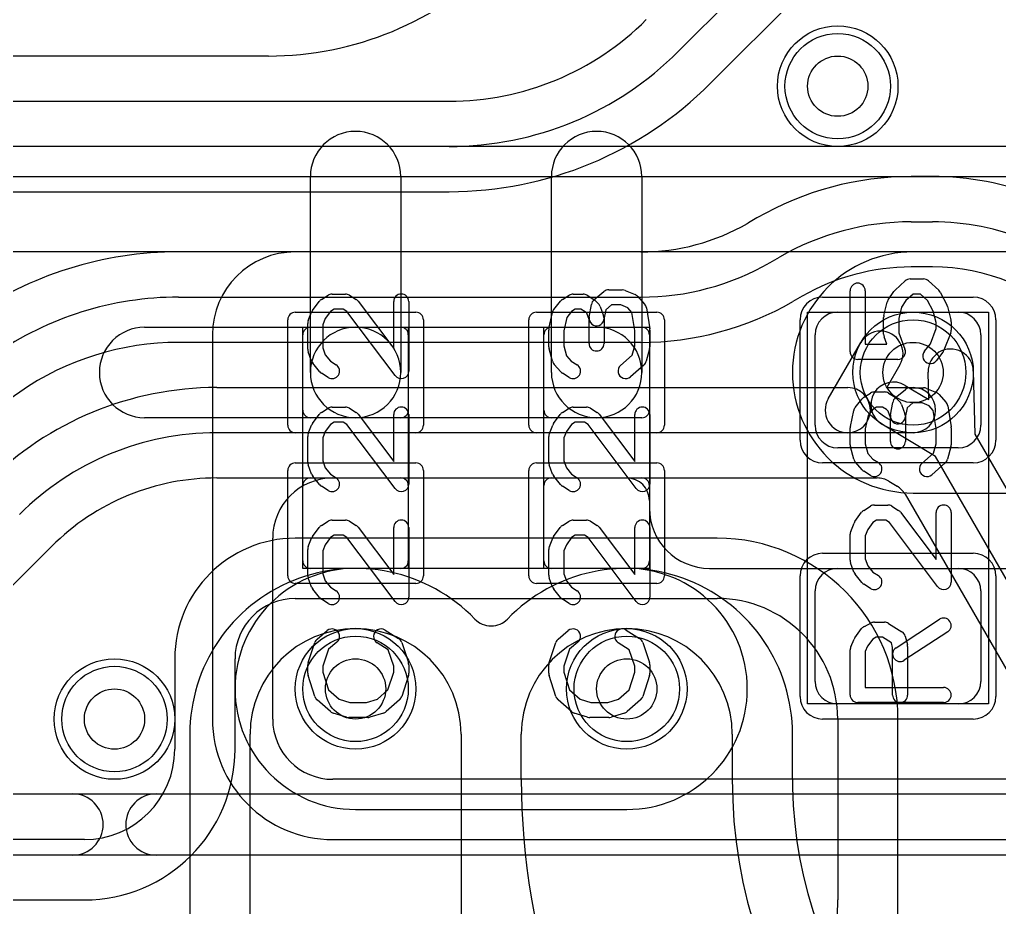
# Model space of a CAD drawing. Extents: x 0 to 20.5, y -6 to 27.
# Drawn here: x 9.785 to 13.037, y 18.975 to 21.921 of the extents above; entities that cross this region are included whole.
import ezdxf

# ---------------------------------------------------------------- set-up
doc = ezdxf.new("R2010")
doc.units = 0
for name, color, linetype in [('Hole', 1, 'CONTINUOUS'), ('L1', 3, 'CONTINUOUS'), ('L2', 3, 'CONTINUOUS'), ('L3', 3, 'CONTINUOUS'), ('L4', 3, 'CONTINUOUS'), ('MetalMask-A', 176, 'CONTINUOUS'), ('PartsArea-A', 111, 'CONTINUOUS'), ('PartsArea-B', 111, 'CONTINUOUS'), ('PartsSilk-A', 221, 'CONTINUOUS'), ('Resist-A', 2, 'CONTINUOUS'), ('Resist-B', 2, 'CONTINUOUS'), ('Silk-A', 140, 'CONTINUOUS')]:
    doc.layers.add(name, color=color, linetype=linetype)

msp = doc.modelspace()

# ---------------------------------------------------------------- linework, layer by layer
at = {"layer": 'Hole'}
for centre in [(12.5, 21.7), (12.75, 20.75), (10.9, 19.7), (11.8, 19.7), (10.1, 19.6)]:
    msp.add_circle(centre, 0.1, dxfattribs=at)
at = {"layer": 'L1'}
for p, q in [((10.75, 20.75), (10.75, 21.4)), ((11.05, 21.4), (11.05, 20.75)), ((11.55, 20.75), (11.55, 21.4)), ((11.85, 21.4), (11.85, 20.75)), ((13.8, 21.15004), (10.7, 21.15004)), ((12.5, 20.95), (12.9, 20.95)), ((10.2, 20.9), (10.9, 20.9)), ((10.42496, 20.875), (10.42496, 19.6)), ((10.725, 20.625), (10.725, 20.875)), ((10.75, 20.9), (11.05, 20.9)), ((10.9, 20.9), (11.7, 20.9)), ((11.075, 20.875), (11.075, 20.625)), ((11.525, 20.625), (11.525, 20.875)), ((11.55, 20.9), (11.85, 20.9)), ((11.875, 20.875), (11.875, 20.625)), ((12.425, 20.575), (12.425, 20.875)), ((12.975, 20.875), (12.975, 20.575)), ((10.9, 20.6), (10.2, 20.6)), ((11.05, 20.6), (10.75, 20.6)), ((11.7, 20.6), (10.9, 20.6)), ((11.85, 20.6), (11.55, 20.6)), ((12.9, 20.5), (12.5, 20.5)), ((10.75, 20.4), (11.05, 20.4)), ((10.825, 20.4), (11.80003, 20.4)), ((11.55, 20.4), (11.85, 20.4)), ((10.725, 20.125), (10.725, 20.375)), ((11.075, 20.375), (11.075, 20.125)), ((11.525, 20.125), (11.525, 20.375)), ((11.875, 20.375), (11.875, 20.125)), ((11.875, 20.32503), (11.875, 20.3)), ((10.625, 19.6), (10.625, 20.2)), ((11.05, 20.1), (10.75, 20.1)), ((11.85, 20.1), (11.55, 20.1)), ((12.075, 20.1), (16.20003, 20.1)), ((12.5, 20.1), (12.9, 20.1)), ((12.425, 19.725), (12.425, 20.025)), ((12.975, 20.025), (12.975, 19.725)), ((12.9, 19.65), (12.5, 19.65)), ((16.075, 19.4), (10.825, 19.4)), ((10.825, 19.19996), (16.075, 19.19996))]:
    msp.add_line(p, q, dxfattribs=at)
for centre in [(12.5, 21.7), (12.75, 20.75), (10.9, 19.7), (11.8, 19.7), (10.1, 19.6)]:
    msp.add_circle(centre, 0.2, dxfattribs=at)
for centre, radius, start, end in [((10.9, 21.4), 0.15, 0, 180), ((11.7, 21.4), 0.15, 0, 180), ((10.7, 20.875), 0.27504, 90, 180), ((12.5, 20.875), 0.075, 90, 180), ((12.9, 20.875), 0.075, 0, 90), ((10.2, 20.75), 0.15, 90, -90), ((10.75, 20.875), 0.025, 90, 180), ((10.9, 20.75), 0.15, 90, -90), ((10.9, 20.75), 0.15, -90, 90), ((11.05, 20.875), 0.025, 0, 90), ((11.55, 20.875), 0.025, 90, 180), ((11.7, 20.75), 0.15, -90, 90), ((11.85, 20.875), 0.025, 0, 90), ((10.9, 20.75), 0.15, 180, 0), ((11.7, 20.75), 0.15, 180, 0), ((10.75, 20.625), 0.025, 180, -90), ((11.05, 20.625), 0.025, -90, 0), ((11.55, 20.625), 0.025, 180, -90), ((11.85, 20.625), 0.025, -90, 0), ((12.5, 20.575), 0.075, 180, -90), ((12.9, 20.575), 0.075, -90, 0), ((10.825, 20.2), 0.2, 90, 180), ((10.75, 20.375), 0.025, 90, 180), ((11.05, 20.375), 0.025, 0, 90), ((11.55, 20.375), 0.025, 90, 180), ((11.80003, 20.32503), 0.07497, 0, 90), ((11.85, 20.375), 0.025, 0, 90), ((12.075, 20.3), 0.2, 180, -90), ((10.75, 20.125), 0.025, 180, -90), ((11.05, 20.125), 0.025, -90, 0), ((11.55, 20.125), 0.025, 180, -90), ((11.85, 20.125), 0.025, -90, 0), ((12.5, 20.025), 0.075, 90, 180), ((12.9, 20.025), 0.075, 0, 90), ((12.5, 19.725), 0.075, 180, -90), ((12.9, 19.725), 0.075, -90, 0), ((10.825, 19.6), 0.40004, 180, -90), ((10.825, 19.6), 0.2, 180, -90)]:
    msp.add_arc(centre, radius, start, end, dxfattribs=at)
at = {"layer": 'L2'}
for p, q in [((7.50004, 21.4), (16.9747, 21.4)), ((17.00152, 21.15004), (7.50001, 21.15004)), ((13.55, 21.15004), (12.75, 21.15004)), ((12.75, 20.34996), (13.55, 20.34996)), ((12.1, 20.20004), (10.7, 20.20004)), ((10.7, 20), (12.1, 20)), ((10.29996, 19.8), (10.29996, 19.5)), ((10.5, 19.5), (10.5, 19.8)), ((12.5, 19.6), (12.5, 19)), ((12.70004, 19), (12.70004, 19.6)), ((10, 19.20004), (6.4, 19.20004)), ((6.4, 19), (10, 19))]:
    msp.add_line(p, q, dxfattribs=at)
for centre in [(12.5, 21.7), (10.9, 19.7), (11.8, 19.7), (10.1, 19.6)]:
    msp.add_circle(centre, 0.2, dxfattribs=at)
for centre, radius, start, end in [((12.75, 20.75), 0.40004, 90, -90), ((10.7, 19.8), 0.40004, 90, 180), ((12.1, 19.6), 0.60004, 0, 90), ((10.7, 19.8), 0.2, 90, 180), ((12.1, 19.6), 0.4, 0, 90), ((10, 19.5), 0.5, -90, 0), ((10, 19.5), 0.29996, -90, 0), ((10.5, 19), 2, -90, 0), ((10.5, 19), 2.20004, -90, 0)]:
    msp.add_arc(centre, radius, start, end, dxfattribs=at)
at = {"layer": 'L3'}
for p, q in [((0.67497, 21.4), (19.32503, 21.4)), ((19.32503, 21.15004), (0.67497, 21.15004)), ((13.55, 21.15004), (12.75, 21.15004)), ((12.75, 20.34996), (13.55, 20.34996)), ((11.8, 20.10004), (10.9, 20.10004)), ((10.9, 19.29996), (11.8, 19.29996))]:
    msp.add_line(p, q, dxfattribs=at)
for centre in [(12.5, 21.7), (10.1, 19.6)]:
    msp.add_circle(centre, 0.2, dxfattribs=at)
for centre, start, end in [((12.75, 20.75), 90, -90), ((10.9, 19.7), 90, -90), ((11.8, 19.7), -90, 90)]:
    msp.add_arc(centre, 0.40004, start, end, dxfattribs=at)
at = {"layer": 'L4'}
for p, q in [((12.07701, 21.70877), (12.94628, 22.57803)), ((12.44909, 22.29303), (11.97092, 21.81486)), ((10.61079, 21.8), (6.77719, 21.8)), ((6.77725, 21.65), (11.21079, 21.65)), ((11.21079, 21.5), (6.77725, 21.5)), ((12.81434, 21.40004), (12.74426, 21.40004)), ((6.77725, 21.34996), (11.21079, 21.34996)), ((12.20189, 21.24547), (12.20156, 21.24528)), ((12.23175, 21.26272), (12.20369, 21.24652)), ((12.74426, 21.25), (12.81433, 21.25)), ((11.84688, 21.15004), (10.31284, 21.15004)), ((12.27589, 21.11495), (12.30677, 21.13278)), ((12.81433, 21.1), (12.74426, 21.1)), ((10.31284, 21), (11.84688, 21)), ((12.38177, 21.00287), (12.35089, 20.98505)), ((11.84688, 20.85), (10.31284, 20.85)), ((12.46855, 20.6625), (12.5768, 20.85)), ((12.7067, 20.775), (12.6634, 20.7)), ((12.802, 20.65993), (12.79999, 20.75109)), ((12.94995, 20.75439), (12.95455, 20.5457)), ((9.78568, 20.68508), (9.24603, 20.31081)), ((10.43921, 20.7), (12.5335, 20.7)), ((12.6634, 20.7), (12.75, 20.7)), ((12.72405, 20.70726), (12.802, 20.65993)), ((12.5335, 20.55), (10.43921, 20.55)), ((12.75, 20.55), (12.5335, 20.55)), ((12.82465, 20.4707), (12.64621, 20.57904)), ((12.95455, 20.5457), (13.22604, 20.07544)), ((13.09614, 20.00044), (12.82465, 20.4707)), ((10.43921, 20.39996), (12.63108, 20.39996)), ((12.67002, 20.38906), (12.69751, 20.37236)), ((12.72352, 20.34576), (13.24731, 19.43853)), ((9.64733, 19.92907), (9.89123, 20.17298)), ((10.34996, 19.55), (10.34996, 16.64264)), ((10.55, 16.64264), (10.55, 19.55)), ((11.25, 19.55), (11.25, 16.64264)), ((11.45, 19.40023), (11.45, 19.55)), ((12.15, 19.55), (12.15, 19.40023)), ((12.35004, 19.40024), (12.35004, 19.55))]:
    msp.add_line(p, q, dxfattribs=at)
for centre in [(12.5, 21.7), (12.75, 20.75), (10.9, 19.7), (11.8, 19.7), (10.1, 19.6)]:
    msp.add_circle(centre, 0.2, dxfattribs=at)
for centre, radius, start, end in [((10.61078, 22.875), 1.075, -89.99947, -45), ((11.21078, 22.575), 0.925, -89.99938, -45), ((11.21078, 22.575), 1.075, -89.99947, -45), ((11.21077, 22.575), 1.22504, -89.99907, -44.99967), ((12.74426, 20.375), 1.02504, 90, 119.99926), ((12.81433, 20.42499), 0.97505, 47.64899, 89.99941), ((11.84688, 21.85804), 0.708, -90, -60.01391), ((12.16325, 21.30977), 0.075, -60.01632, -59.87609), ((12.16337, 21.30984), 0.075, -59.98222, -59.92063), ((12.16414, 21.31028), 0.075, -60.59813, -60.0713), ((12.16447, 21.31047), 0.075, -60.0713, -59.95473), ((12.16512, 21.31084), 0.075, -60.52613, -59.05066), ((12.74426, 20.375), 0.875, 90, 119.99918), ((12.81433, 20.425), 0.825, 44.99902, 90), ((10.31284, 19.925), 1.22504, 90, 124.7437), ((11.84688, 21.85804), 0.85804, -90, -60.00076), ((12.74426, 20.375), 0.725, 90, 119.99925), ((12.81433, 20.425), 0.675, 44.99892, 90), ((10.31284, 19.925), 1.075, 90, 124.74322), ((11.84688, 21.85804), 1.00804, -90, -60.00064), ((12.64175, 20.8125), 0.075, -30.00073, 150.00073), ((10.31284, 19.925), 0.925, 90, 124.74357), ((12.87497, 20.75274), 0.075, 1.26064, -178.73814), ((12.68513, 20.64315), 0.075, 58.73883, -121.26419), ((10.43921, 19.625), 1.075, 90, 134.99925), ((12.5335, 20.625), 0.075, -90, 90), ((12.75, 20.625), 0.075, -90, 90), ((12.5335, 20.625), 0.075, 149.99927, -90), ((10.43921, 19.625), 0.925, 90, 134.99956), ((10.43921, 19.625), 0.77496, 90, 112.17842), ((12.63108, 20.32496), 0.075, 58.72181, 90), ((12.65857, 20.30826), 0.075, 30.00073, 58.72181), ((10.43921, 19.62499), 0.77497, 112.18116, 134.99948), ((10.17498, 20.27317), 0.075, 112.17735, 112.20853), ((10.9, 19.54999), 0.55004, 43.94959, 179.99896), ((11.8, 19.54999), 0.55004, 0.00104, 136.05041), ((11.35, 19.98378), 0.075, -136.05341, -43.94659), ((10.9, 19.55), 0.35, 0, 180), ((11.8, 19.55), 0.35, 0, 180), ((13.8, 19.40023), 2.35, 180, -104.99962), ((13.8, 19.40023), 1.65, 180, -104.99959), ((13.8, 19.40023), 1.44996, 179.99961, -179.99644), ((13.80001, 19.40012), 1.44997, 179.99921, -178.952), ((12.42527, 19.37497), 0.075, -178.95337, -178.51005), ((13.8, 19.40023), 1.44996, -178.92472, -104.99966)]:
    msp.add_arc(centre, radius, start, end, dxfattribs=at)
at = {"layer": 'MetalMask-A'}
for p, q in [((12.5, 20.95), (12.9, 20.95)), ((10.725, 20.625), (10.725, 20.875)), ((10.75, 20.9), (11.05, 20.9)), ((11.075, 20.875), (11.075, 20.625)), ((11.525, 20.625), (11.525, 20.875)), ((11.55, 20.9), (11.85, 20.9)), ((11.875, 20.875), (11.875, 20.625)), ((12.425, 20.575), (12.425, 20.875)), ((12.975, 20.875), (12.975, 20.575)), ((11.05, 20.6), (10.75, 20.6)), ((11.85, 20.6), (11.55, 20.6)), ((12.9, 20.5), (12.5, 20.5)), ((10.75, 20.4), (11.05, 20.4)), ((11.55, 20.4), (11.85, 20.4)), ((10.725, 20.125), (10.725, 20.375)), ((11.075, 20.375), (11.075, 20.125)), ((11.525, 20.125), (11.525, 20.375)), ((11.875, 20.375), (11.875, 20.125)), ((11.05, 20.1), (10.75, 20.1)), ((11.85, 20.1), (11.55, 20.1)), ((12.5, 20.1), (12.9, 20.1)), ((12.425, 19.725), (12.425, 20.025)), ((12.975, 20.025), (12.975, 19.725)), ((12.9, 19.65), (12.5, 19.65))]:
    msp.add_line(p, q, dxfattribs=at)
for centre, radius, start, end in [((12.5, 20.875), 0.075, 90, 180), ((12.9, 20.875), 0.075, 0, 90), ((10.75, 20.875), 0.025, 90, 180), ((11.05, 20.875), 0.025, 0, 90), ((11.55, 20.875), 0.025, 90, 180), ((11.85, 20.875), 0.025, 0, 90), ((10.75, 20.625), 0.025, 180, -90), ((11.05, 20.625), 0.025, -90, 0), ((11.55, 20.625), 0.025, 180, -90), ((11.85, 20.625), 0.025, -90, 0), ((12.5, 20.575), 0.075, 180, -90), ((12.9, 20.575), 0.075, -90, 0), ((10.75, 20.375), 0.025, 90, 180), ((11.05, 20.375), 0.025, 0, 90), ((11.55, 20.375), 0.025, 90, 180), ((11.85, 20.375), 0.025, 0, 90), ((10.75, 20.125), 0.025, 180, -90), ((11.05, 20.125), 0.025, -90, 0), ((11.55, 20.125), 0.025, 180, -90), ((11.85, 20.125), 0.025, -90, 0), ((12.5, 20.025), 0.075, 90, 180), ((12.9, 20.025), 0.075, 0, 90), ((12.5, 19.725), 0.075, 180, -90), ((12.9, 19.725), 0.075, -90, 0)]:
    msp.add_arc(centre, radius, start, end, dxfattribs=at)
at = {"layer": 'PartsArea-A'}
for p, q in [((20, 21.5), (0, 21.5)), ((12.4, 19.65), (12.4, 20.95)), ((12.4, 20.95), (13, 20.95)), ((13, 20.95), (13, 19.65)), ((10.725, 20.1), (10.725, 20.9)), ((10.725, 20.9), (11.075, 20.9)), ((11.075, 20.9), (11.075, 20.1)), ((11.525, 20.1), (11.525, 20.9)), ((11.525, 20.9), (11.875, 20.9)), ((11.875, 20.9), (11.875, 20.1)), ((11.075, 20.1), (10.725, 20.1)), ((11.875, 20.1), (11.525, 20.1)), ((13, 19.65), (12.4, 19.65))]:
    msp.add_line(p, q, dxfattribs=at)
at = {"layer": 'PartsArea-B'}
msp.add_line((20, 21.5), (0, 21.5), dxfattribs=at)
at = {"layer": 'PartsSilk-A'}
for p, q in [((12.69022, 21.02313), (12.72355, 21.05369)), ((12.74045, 21.06026), (12.7849, 21.06026)), ((12.8018, 21.05369), (12.83513, 21.02313)), ((10.78646, 20.99257), (10.80868, 21.00646)), ((10.82193, 21.01026), (10.86638, 21.01026)), ((10.87963, 21.00646), (10.90185, 20.99257)), ((11.58646, 20.99257), (11.60868, 21.00646)), ((11.62193, 21.01026), (11.65527, 21.01026)), ((11.66852, 21.00646), (11.69074, 20.99257)), ((11.69112, 20.99058), (11.72445, 21.01835)), ((11.74045, 21.02414), (11.7849, 21.02414)), ((11.79451, 21.02222), (11.82784, 21.00834)), ((12.54138, 20.81859), (12.54138, 21.02137)), ((12.59138, 21.02137), (12.59138, 20.84359)), ((12.6678, 20.99079), (12.68632, 21.01857)), ((12.75018, 21.01026), (12.72624, 20.98832)), ((12.77517, 21.01026), (12.75018, 21.01026)), ((12.79818, 20.98916), (12.77517, 21.01026)), ((12.84029, 21.01646), (12.86251, 20.97479)), ((10.75727, 20.95551), (10.77949, 20.98607)), ((10.90858, 20.9864), (11.02656, 20.82953)), ((11.02656, 20.82953), (11.02656, 20.98526)), ((11.07656, 20.98526), (11.07656, 20.7547)), ((11.55797, 20.95921), (11.58019, 20.98699)), ((11.6751, 20.93408), (11.68251, 20.97575)), ((11.69517, 20.98905), (11.70628, 20.97794)), ((11.7495, 20.97414), (11.73014, 20.95801)), ((11.7799, 20.97414), (11.7495, 20.97414)), ((11.80334, 20.96438), (11.7799, 20.97414)), ((11.83692, 21.00187), (11.85914, 20.97687)), ((12.65324, 20.93854), (12.66435, 20.98298)), ((12.72624, 20.98832), (12.7118, 20.96666)), ((12.81694, 20.95398), (12.79818, 20.98916)), ((10.74317, 20.92231), (10.75428, 20.95009)), ((10.81708, 20.95274), (10.79954, 20.92863)), ((10.8291, 20.96026), (10.81708, 20.95274)), ((10.85921, 20.96026), (10.8291, 20.96026)), ((10.87141, 20.95263), (10.85921, 20.96026)), ((11.03158, 20.73967), (10.87141, 20.95263)), ((11.54192, 20.89596), (11.55303, 20.94874)), ((11.61657, 20.95243), (11.60073, 20.93262)), ((11.6291, 20.96026), (11.61657, 20.95243)), ((11.6481, 20.96026), (11.6291, 20.96026)), ((11.66182, 20.95168), (11.6481, 20.96026)), ((11.667, 20.9465), (11.66182, 20.95168)), ((11.67471, 20.9253), (11.667, 20.9465)), ((11.7121, 20.9688), (11.72321, 20.93824)), ((11.73014, 20.95801), (11.72432, 20.92532)), ((11.81692, 20.94911), (11.80334, 20.96438)), ((11.82656, 20.88882), (11.81692, 20.94911)), ((11.86514, 20.96421), (11.87625, 20.89476)), ((12.7118, 20.96666), (12.70249, 20.9294)), ((12.82656, 20.91551), (12.81694, 20.95398)), ((12.8647, 20.96909), (12.87581, 20.92465)), ((10.74138, 20.82692), (10.74138, 20.91303)), ((10.79954, 20.92863), (10.79138, 20.90822)), ((10.79138, 20.90822), (10.79138, 20.83132)), ((11.60073, 20.93262), (11.59138, 20.88821)), ((11.67471, 20.84637), (11.67471, 20.9253)), ((11.72471, 20.9297), (11.72471, 20.84637)), ((12.65249, 20.87692), (12.65249, 20.93248)), ((12.70249, 20.9294), (12.70249, 20.88152)), ((12.82656, 20.89541), (12.82656, 20.91551)), ((12.87656, 20.91859), (12.87656, 20.89081)), ((11.54138, 20.83526), (11.54138, 20.89081)), ((11.59138, 20.88821), (11.59138, 20.83854)), ((11.82656, 20.83854), (11.82656, 20.88882)), ((11.87656, 20.89081), (11.87656, 20.83526)), ((12.70249, 20.88152), (12.72307, 20.82749)), ((12.80737, 20.84504), (12.82656, 20.89541)), ((12.87492, 20.88191), (12.8527, 20.82358)), ((12.59138, 20.84359), (12.66343, 20.84359)), ((12.66343, 20.84359), (12.65413, 20.86802)), ((12.7876, 20.82032), (12.80737, 20.84504)), ((10.754, 20.78783), (10.74289, 20.81838)), ((10.79138, 20.83132), (10.79958, 20.80878)), ((11.55333, 20.78715), (11.54222, 20.82882)), ((11.59138, 20.83854), (11.60012, 20.80576)), ((11.81826, 20.80739), (11.82656, 20.83854)), ((11.87572, 20.82882), (11.86461, 20.78715)), ((12.84886, 20.81686), (12.82664, 20.78908)), ((10.78019, 20.75297), (10.75797, 20.78075)), ((10.79958, 20.80878), (10.81657, 20.78753)), ((10.81657, 20.78753), (10.83518, 20.7759)), ((11.58102, 20.75198), (11.5588, 20.77698)), ((11.60012, 20.80576), (11.61601, 20.78788)), ((11.61601, 20.78788), (11.63518, 20.7759)), ((11.77955, 20.77351), (11.81826, 20.80739)), ((12.69971, 20.79359), (12.56638, 20.79359)), ((10.80868, 20.7335), (10.78646, 20.74739)), ((11.60868, 20.7335), (11.58646, 20.74739)), ((11.85691, 20.77478), (11.81247, 20.73589)), ((12.58646, 20.66757), (12.60868, 20.68146)), ((12.62193, 20.68526), (12.65527, 20.68526)), ((12.66852, 20.68146), (12.69074, 20.66757)), ((12.69112, 20.66558), (12.72445, 20.69335)), ((12.74045, 20.69914), (12.7849, 20.69914)), ((12.79451, 20.69722), (12.82784, 20.68334)), ((12.55797, 20.63421), (12.58019, 20.66199)), ((12.6751, 20.60908), (12.68251, 20.65075)), ((12.69517, 20.66405), (12.70628, 20.65294)), ((12.7495, 20.64914), (12.73014, 20.63301)), ((12.7799, 20.64914), (12.7495, 20.64914)), ((12.80334, 20.63938), (12.7799, 20.64914)), ((12.83692, 20.67687), (12.85914, 20.65187)), ((10.78646, 20.61757), (10.80868, 20.63146)), ((10.82193, 20.63526), (10.86638, 20.63526)), ((10.87963, 20.63146), (10.90185, 20.61757)), ((11.58646, 20.61757), (11.60868, 20.63146)), ((11.62193, 20.63526), (11.66638, 20.63526)), ((11.67963, 20.63146), (11.70185, 20.61757)), ((12.54192, 20.57096), (12.55303, 20.62374)), ((12.61657, 20.62743), (12.60073, 20.60762)), ((12.6291, 20.63526), (12.61657, 20.62743)), ((12.6481, 20.63526), (12.6291, 20.63526)), ((12.66182, 20.62668), (12.6481, 20.63526)), ((12.667, 20.6215), (12.66182, 20.62668)), ((12.67471, 20.6003), (12.667, 20.6215)), ((12.7121, 20.6438), (12.72321, 20.61324)), ((12.73014, 20.63301), (12.72432, 20.60032)), ((12.81692, 20.62411), (12.80334, 20.63938)), ((12.82656, 20.56382), (12.81692, 20.62411)), ((12.86514, 20.63921), (12.87625, 20.56976)), ((10.75727, 20.58051), (10.77949, 20.61107)), ((10.8291, 20.58526), (10.81708, 20.57774)), ((10.85921, 20.58526), (10.8291, 20.58526)), ((10.87141, 20.57763), (10.85921, 20.58526)), ((10.90858, 20.6114), (11.02656, 20.45453)), ((11.02656, 20.45453), (11.02656, 20.61026)), ((11.07656, 20.61026), (11.07656, 20.3797)), ((11.55727, 20.58051), (11.57949, 20.61107)), ((11.6291, 20.58526), (11.61708, 20.57774)), ((11.65921, 20.58526), (11.6291, 20.58526)), ((11.67141, 20.57763), (11.65921, 20.58526)), ((11.70858, 20.6114), (11.82656, 20.45453)), ((11.82656, 20.45453), (11.82656, 20.61026)), ((11.87656, 20.61026), (11.87656, 20.3797)), ((12.60073, 20.60762), (12.59138, 20.56321)), ((12.67471, 20.52137), (12.67471, 20.6003)), ((12.72471, 20.6047), (12.72471, 20.52137)), ((10.74317, 20.54731), (10.75428, 20.57509)), ((10.79954, 20.55363), (10.79138, 20.53322)), ((10.81708, 20.57774), (10.79954, 20.55363)), ((11.03158, 20.36467), (10.87141, 20.57763)), ((11.54317, 20.54731), (11.55428, 20.57509)), ((11.59954, 20.55363), (11.59138, 20.53322)), ((11.61708, 20.57774), (11.59954, 20.55363)), ((11.83158, 20.36467), (11.67141, 20.57763)), ((12.54138, 20.51026), (12.54138, 20.56581)), ((12.59138, 20.56321), (12.59138, 20.51354)), ((12.82656, 20.51354), (12.82656, 20.56382)), ((12.87656, 20.56581), (12.87656, 20.51026)), ((10.74138, 20.45192), (10.74138, 20.53803)), ((10.79138, 20.53322), (10.79138, 20.45632)), ((11.54138, 20.45192), (11.54138, 20.53803)), ((11.59138, 20.53322), (11.59138, 20.45632)), ((12.55333, 20.46215), (12.54222, 20.50382)), ((12.59138, 20.51354), (12.60012, 20.48076)), ((12.81826, 20.48239), (12.82656, 20.51354)), ((12.87572, 20.50382), (12.86461, 20.46215)), ((10.79138, 20.45632), (10.79958, 20.43378)), ((11.59138, 20.45632), (11.59958, 20.43378)), ((12.58102, 20.42698), (12.5588, 20.45198)), ((12.60012, 20.48076), (12.61601, 20.46288)), ((12.61601, 20.46288), (12.63518, 20.4509)), ((12.77955, 20.44851), (12.81826, 20.48239)), ((10.754, 20.41283), (10.74289, 20.44338)), ((10.79958, 20.43378), (10.81657, 20.41253)), ((11.554, 20.41283), (11.54289, 20.44338)), ((11.59958, 20.43378), (11.61657, 20.41253)), ((12.60868, 20.4085), (12.58646, 20.42239)), ((12.85691, 20.44978), (12.81247, 20.41089)), ((10.78019, 20.37797), (10.75797, 20.40575)), ((10.81657, 20.41253), (10.83518, 20.4009)), ((11.58019, 20.37797), (11.55797, 20.40575)), ((11.61657, 20.41253), (11.63518, 20.4009)), ((10.80868, 20.3585), (10.78646, 20.37239)), ((11.60868, 20.3585), (11.58646, 20.37239)), ((12.58646, 20.29257), (12.60868, 20.30646)), ((12.62193, 20.31026), (12.66638, 20.31026)), ((12.67963, 20.30646), (12.70185, 20.29257)), ((10.78646, 20.24257), (10.80868, 20.25646)), ((10.82193, 20.26026), (10.86638, 20.26026)), ((10.87963, 20.25646), (10.90185, 20.24257)), ((11.58646, 20.24257), (11.60868, 20.25646)), ((11.62193, 20.26026), (11.66638, 20.26026)), ((11.67963, 20.25646), (11.70185, 20.24257)), ((12.55727, 20.25551), (12.57949, 20.28607)), ((12.6291, 20.26026), (12.61708, 20.25274)), ((12.65921, 20.26026), (12.6291, 20.26026)), ((12.67141, 20.25263), (12.65921, 20.26026)), ((12.70858, 20.2864), (12.82656, 20.12953)), ((12.82656, 20.12953), (12.82656, 20.28526)), ((12.87656, 20.28526), (12.87656, 20.0547)), ((10.75727, 20.20551), (10.77949, 20.23607)), ((10.90858, 20.2364), (11.02656, 20.07953)), ((11.02656, 20.07953), (11.02656, 20.23526)), ((11.07656, 20.23526), (11.07656, 20.0047)), ((11.55727, 20.20551), (11.57949, 20.23607)), ((11.70858, 20.2364), (11.82656, 20.07953)), ((11.82656, 20.07953), (11.82656, 20.23526)), ((11.87656, 20.23526), (11.87656, 20.0047)), ((12.54317, 20.22231), (12.55428, 20.25009)), ((12.59954, 20.22863), (12.59138, 20.20822)), ((12.61708, 20.25274), (12.59954, 20.22863)), ((12.83158, 20.03967), (12.67141, 20.25263)), ((10.74317, 20.17231), (10.75428, 20.20009)), ((10.81708, 20.20274), (10.79954, 20.17863)), ((10.8291, 20.21026), (10.81708, 20.20274)), ((10.85921, 20.21026), (10.8291, 20.21026)), ((10.87141, 20.20263), (10.85921, 20.21026)), ((11.03158, 19.98967), (10.87141, 20.20263)), ((11.54317, 20.17231), (11.55428, 20.20009)), ((11.61708, 20.20274), (11.59954, 20.17863)), ((11.6291, 20.21026), (11.61708, 20.20274)), ((11.65921, 20.21026), (11.6291, 20.21026)), ((11.67141, 20.20263), (11.65921, 20.21026)), ((11.83158, 19.98967), (11.67141, 20.20263)), ((12.54138, 20.12692), (12.54138, 20.21303)), ((12.59138, 20.20822), (12.59138, 20.13132)), ((10.74138, 20.07692), (10.74138, 20.16303)), ((10.79954, 20.17863), (10.79138, 20.15822)), ((11.54138, 20.07692), (11.54138, 20.16303)), ((11.59954, 20.17863), (11.59138, 20.15822)), ((10.79138, 20.15822), (10.79138, 20.08132)), ((11.59138, 20.15822), (11.59138, 20.08132)), ((12.59138, 20.13132), (12.59958, 20.10878)), ((12.554, 20.08783), (12.54289, 20.11838)), ((12.59958, 20.10878), (12.61657, 20.08753)), ((10.754, 20.03783), (10.74289, 20.06838)), ((10.79138, 20.08132), (10.79958, 20.05878)), ((11.554, 20.03783), (11.54289, 20.06838)), ((11.59138, 20.08132), (11.59958, 20.05878)), ((12.58019, 20.05297), (12.55797, 20.08075)), ((12.61657, 20.08753), (12.63518, 20.0759)), ((10.78019, 20.00297), (10.75797, 20.03075)), ((10.79958, 20.05878), (10.81657, 20.03753)), ((10.81657, 20.03753), (10.83518, 20.0259)), ((11.58019, 20.00297), (11.55797, 20.03075)), ((11.59958, 20.05878), (11.61657, 20.03753)), ((11.61657, 20.03753), (11.63518, 20.0259)), ((12.60868, 20.0335), (12.58646, 20.04739)), ((10.80868, 19.9835), (10.78646, 19.99739)), ((11.60868, 19.9835), (11.58646, 19.99739)), ((12.55727, 19.8694), (12.57949, 19.89996)), ((12.58853, 19.90762), (12.61075, 19.91873)), ((12.62193, 19.92137), (12.65527, 19.92137)), ((12.66852, 19.91757), (12.71296, 19.88979)), ((12.69344, 19.83673), (12.83788, 19.93118)), ((10.7726, 19.86558), (10.80593, 19.89335)), ((10.99815, 19.89534), (11.04259, 19.86757)), ((11.5726, 19.86558), (11.60593, 19.89335)), ((11.79815, 19.89534), (11.84259, 19.86757)), ((12.62783, 19.87137), (12.61634, 19.86563)), ((12.6481, 19.87137), (12.62783, 19.87137)), ((12.6781, 19.85262), (12.6481, 19.87137)), ((12.86524, 19.88934), (12.7208, 19.79489)), ((12.72387, 19.87503), (12.73128, 19.84725)), ((10.74266, 19.7876), (10.76488, 19.85427)), ((10.83793, 19.85493), (10.81007, 19.83172)), ((11.00847, 19.82993), (10.97165, 19.85294)), ((11.05306, 19.85427), (11.07528, 19.7876)), ((11.54266, 19.7876), (11.56488, 19.85427)), ((11.63793, 19.85493), (11.61007, 19.83172)), ((11.80847, 19.82993), (11.77165, 19.85294)), ((11.85306, 19.85427), (11.87528, 19.7876)), ((12.54353, 19.83985), (12.55464, 19.86485)), ((12.59926, 19.84213), (12.59138, 19.8244)), ((12.61634, 19.86563), (12.59926, 19.84213)), ((12.68212, 19.83753), (12.6781, 19.85262)), ((12.68212, 19.6797), (12.68212, 19.83753)), ((12.73212, 19.84081), (12.73212, 19.6797)), ((10.81007, 19.83172), (10.79138, 19.77564)), ((11.02656, 19.77564), (11.00847, 19.82993)), ((11.61007, 19.83172), (11.59138, 19.77564)), ((11.82656, 19.77564), (11.80847, 19.82993)), ((12.54138, 19.6797), (12.54138, 19.8297)), ((12.59138, 19.8244), (12.59138, 19.7047)), ((10.74138, 19.75192), (10.74138, 19.7797)), ((10.79138, 19.77564), (10.79138, 19.75582)), ((11.02656, 19.75582), (11.02656, 19.77564)), ((11.07656, 19.7797), (11.07656, 19.75192)), ((11.54138, 19.75192), (11.54138, 19.7797)), ((11.59138, 19.77564), (11.59138, 19.75582)), ((11.82656, 19.75582), (11.82656, 19.77564)), ((11.87656, 19.7797), (11.87656, 19.75192)), ((10.76479, 19.67486), (10.74257, 19.7443)), ((10.79138, 19.75582), (10.81029, 19.69672)), ((11.00765, 19.69672), (11.02656, 19.75582)), ((11.07537, 19.7443), (11.05315, 19.67486)), ((11.56479, 19.67486), (11.54257, 19.7443)), ((11.59138, 19.75582), (11.61029, 19.69672)), ((11.80765, 19.69672), (11.82656, 19.75582)), ((11.87537, 19.7443), (11.85315, 19.67486)), ((12.59138, 19.7047), (12.85156, 19.7047)), ((10.81029, 19.69672), (10.84553, 19.66588)), ((10.97241, 19.66588), (11.00765, 19.69672)), ((11.61029, 19.69672), (11.64553, 19.66588)), ((11.77241, 19.66588), (11.80765, 19.69672)), ((10.81658, 19.62478), (10.77214, 19.66367)), ((10.84553, 19.66588), (10.88131, 19.6547)), ((10.88131, 19.6547), (10.93663, 19.6547)), ((10.93663, 19.6547), (10.97241, 19.66588)), ((11.0458, 19.66367), (11.00136, 19.62478)), ((11.61658, 19.62478), (11.57214, 19.66367)), ((11.64553, 19.66588), (11.68131, 19.6547)), ((11.68131, 19.6547), (11.73663, 19.6547)), ((11.73663, 19.6547), (11.77241, 19.66588)), ((11.8458, 19.66367), (11.80136, 19.62478)), ((12.85156, 19.6547), (12.56638, 19.6547)), ((10.87003, 19.60584), (10.82558, 19.61973)), ((10.99236, 19.61973), (10.94791, 19.60584)), ((11.67003, 19.60584), (11.62558, 19.61973)), ((11.79236, 19.61973), (11.74791, 19.60584)), ((10.94045, 19.6047), (10.87749, 19.6047)), ((11.74045, 19.6047), (11.67749, 19.6047)), ((0.95, 19.3516), (19.05, 19.3516)), ((18.9484, 19.1484), (1.0516, 19.1484))]:
    msp.add_line(p, q, dxfattribs=at)
for centre, start, end in [((12.56638, 21.02137), 0, 180), ((12.74045, 21.03526), 90, 132.51745), ((12.7849, 21.03526), 47.4797, 90), ((10.82193, 20.98526), 90, 122.01002), ((10.86638, 20.98526), 57.99462, 90), ((11.05156, 20.98526), 0, 180), ((11.62193, 20.98526), 90, 122.01002), ((11.65527, 20.98526), 57.99462, 90), ((11.74045, 20.99914), 90, 129.8005), ((11.7849, 20.99914), 67.39424, 90), ((11.81823, 20.98526), 41.62783, 67.39112), ((12.70712, 21.0047), 132.5203, 146.30993), ((12.81823, 21.0047), 28.0617, 47.48255), ((10.79971, 20.97137), 122.00538, 143.97932), ((10.8886, 20.97137), 36.9524, 57.98998), ((11.59971, 20.97137), 122.00538, 141.34522), ((11.70712, 20.97137), 129.7909, 169.91674), ((11.67749, 20.97137), 45, 57.98998), ((11.6886, 20.96026), 19.97136, 45), ((11.84045, 20.96026), 9.08937, 41.63069), ((12.6886, 20.97692), 146.30358, 165.96376), ((12.84045, 20.96303), 14.03068, 28.0682), ((10.77749, 20.94081), 143.98274, 158.20215), ((11.57749, 20.94359), 141.33303, 168.11298), ((10.76638, 20.91303), 158.2071, 180), ((11.69971, 20.9297), 169.90837, -10.08326), ((11.69971, 20.9297), 0, 19.97859), ((12.67749, 20.93248), 165.96932, 180), ((12.85156, 20.91859), 0, 14.03624), ((11.56638, 20.89081), 168.11016, 180), ((11.85156, 20.89081), 0, 9.08867), ((12.67749, 20.87692), 180, -159.14636), ((12.85156, 20.89081), -20.8565, 0), ((11.69971, 20.84637), 180, 0), ((10.76638, 20.82692), 180, -160.01539), ((11.56638, 20.83526), 180, -165.07115), ((11.85156, 20.83526), -14.92551, 0), ((12.56638, 20.81859), 180, -90), ((12.69971, 20.81859), -90, 20.8565), ((12.80712, 20.8047), 141.33303, -38.65478), ((12.82934, 20.83248), -38.66697, -20.85364), ((10.77749, 20.79637), -160.02081, -141.34522), ((11.57749, 20.79359), -165.07449, -138.36931), ((11.84045, 20.79359), -48.81192, -14.92885), ((10.79971, 20.76859), -141.33303, -122.01002), ((10.82193, 20.7547), -122.00538, 57.98998), ((11.05156, 20.7547), -143.0476, 0), ((11.59971, 20.76859), -138.37217, -122.01002), ((11.62193, 20.7547), -122.00538, 57.98998), ((11.79601, 20.7547), 131.18808, -48.81042), ((12.62193, 20.66026), 90, 122.01002), ((12.65527, 20.66026), 57.99462, 90), ((12.74045, 20.67414), 90, 129.8005), ((12.7849, 20.67414), 67.39424, 90), ((12.81823, 20.66026), 41.62783, 67.39112), ((12.59971, 20.64637), 122.00538, 141.34522), ((12.70712, 20.64637), 129.7909, 169.91674), ((12.67749, 20.64637), 45, 57.98998), ((12.6886, 20.63526), 19.97136, 45), ((12.84045, 20.63526), 9.08937, 41.63069), ((10.79971, 20.59637), 122.00538, 143.97932), ((10.82193, 20.61026), 90, 122.01002), ((10.86638, 20.61026), 57.99462, 90), ((10.8886, 20.59637), 36.9524, 57.98998), ((11.05156, 20.61026), 0, 180), ((11.59971, 20.59637), 122.00538, 143.97932), ((11.62193, 20.61026), 90, 122.01002), ((11.66638, 20.61026), 57.99462, 90), ((11.6886, 20.59637), 36.9524, 57.98998), ((11.85156, 20.61026), 0, 180), ((12.57749, 20.61859), 141.33303, 168.11298), ((12.69971, 20.6047), 169.90837, -10.08326), ((12.69971, 20.6047), 0, 19.97859), ((10.77749, 20.56581), 143.98274, 158.20215), ((11.57749, 20.56581), 143.98274, 158.20215), ((12.56638, 20.56581), 168.11016, 180), ((12.85156, 20.56581), 0, 9.08867), ((10.76638, 20.53803), 158.2071, 180), ((11.56638, 20.53803), 158.2071, 180), ((12.69971, 20.52137), 180, 0), ((12.56638, 20.51026), 180, -165.07115), ((12.85156, 20.51026), -14.92551, 0), ((10.76638, 20.45192), 180, -160.01539), ((11.56638, 20.45192), 180, -160.01539), ((12.57749, 20.46859), -165.07449, -138.36931), ((12.84045, 20.46859), -48.81192, -14.92885), ((12.59971, 20.44359), -138.37217, -122.01002), ((12.62193, 20.4297), -122.00538, 57.98998), ((12.79601, 20.4297), 131.18808, -48.81042), ((10.77749, 20.42137), -160.02081, -141.34522), ((10.82193, 20.3797), -122.00538, 57.98998), ((11.57749, 20.42137), -160.02081, -141.34522), ((11.62193, 20.3797), -122.00538, 57.98998), ((10.79971, 20.39359), -141.33303, -122.01002), ((11.05156, 20.3797), -143.0476, 0), ((11.59971, 20.39359), -141.33303, -122.01002), ((11.85156, 20.3797), -143.0476, 0), ((12.59971, 20.27137), 122.00538, 143.97932), ((12.62193, 20.28526), 90, 122.01002), ((12.66638, 20.28526), 57.99462, 90), ((12.6886, 20.27137), 36.9524, 57.98998), ((12.85156, 20.28526), 0, 180), ((10.82193, 20.23526), 90, 122.01002), ((10.86638, 20.23526), 57.99462, 90), ((11.05156, 20.23526), 0, 180), ((11.62193, 20.23526), 90, 122.01002), ((11.66638, 20.23526), 57.99462, 90), ((11.85156, 20.23526), 0, 180), ((10.79971, 20.22137), 122.00538, 143.97932), ((10.8886, 20.22137), 36.9524, 57.98998), ((11.59971, 20.22137), 122.00538, 143.97932), ((11.6886, 20.22137), 36.9524, 57.98998), ((12.57749, 20.24081), 143.98274, 158.20215), ((10.77749, 20.19081), 143.98274, 158.20215), ((11.57749, 20.19081), 143.98274, 158.20215), ((12.56638, 20.21303), 158.2071, 180), ((10.76638, 20.16303), 158.2071, 180), ((11.56638, 20.16303), 158.2071, 180), ((12.56638, 20.12692), 180, -160.01539), ((10.76638, 20.07692), 180, -160.01539), ((11.56638, 20.07692), 180, -160.01539), ((12.57749, 20.09637), -160.02081, -141.34522), ((12.62193, 20.0547), -122.00538, 57.98998), ((10.77749, 20.04637), -160.02081, -141.34522), ((11.57749, 20.04637), -160.02081, -141.34522), ((12.59971, 20.06859), -141.33303, -122.01002), ((12.85156, 20.0547), -143.0476, 0), ((10.79971, 20.01859), -141.33303, -122.01002), ((10.82193, 20.0047), -122.00538, 57.98998), ((11.05156, 20.0047), -143.0476, 0), ((11.59971, 20.01859), -141.33303, -122.01002), ((11.62193, 20.0047), -122.00538, 57.98998), ((11.85156, 20.0047), -143.0476, 0), ((12.85156, 19.91026), -56.81854, 123.18086), ((10.82193, 19.87414), -50.2091, 129.8005), ((10.9849, 19.87414), 57.99462, -122.00075), ((11.62193, 19.87414), -50.2091, 129.8005), ((11.7849, 19.87414), 57.99462, -122.00075), ((12.59971, 19.88526), 116.56505, 143.97932), ((12.62193, 19.89637), 90, 116.56505), ((12.65527, 19.89637), 57.99462, 90), ((11.02934, 19.84637), 18.42046, 57.99462), ((11.82934, 19.84637), 18.42046, 57.99462), ((12.57749, 19.8547), 143.98274, 156.03964), ((12.69971, 19.86859), 14.92551, 57.98998), ((10.7886, 19.84637), 129.7909, 161.57954), ((11.5886, 19.84637), 129.7909, 161.57954), ((12.56638, 19.8297), 156.04915, 180), ((12.70712, 19.81581), 123.18146, -56.81914), ((12.70712, 19.84081), 0, 14.93527), ((10.76638, 19.7797), 161.57954, 180), ((11.05156, 19.7797), 0, 18.42046), ((11.56638, 19.7797), 161.57954, 180), ((11.85156, 19.7797), 0, 18.42046), ((10.76638, 19.75192), 180, -162.25358), ((11.05156, 19.75192), -17.74642, 0), ((11.56638, 19.75192), 180, -162.25358), ((11.85156, 19.75192), -17.74642, 0), ((12.85156, 19.6797), -90, 90), ((10.7886, 19.68248), -162.25358, -131.18808), ((11.02934, 19.68248), -48.81192, -17.74642), ((11.5886, 19.68248), -162.25358, -131.18808), ((11.82934, 19.68248), -48.81192, -17.74642), ((12.56638, 19.6797), 180, -90), ((12.70712, 19.6797), 180, 0), ((10.83304, 19.64359), -131.18808, -107.36223), ((10.9849, 19.64359), -72.63777, -48.81192), ((11.63304, 19.64359), -131.18808, -107.36223), ((11.7849, 19.64359), -72.63777, -48.81192), ((10.87749, 19.6297), -107.36223, -90), ((10.94045, 19.6297), -90, -72.63777), ((11.67749, 19.6297), -107.36223, -90), ((11.74045, 19.6297), -90, -72.63777)]:
    msp.add_arc(centre, 0.025, start, end, dxfattribs=at)
at = {"layer": 'Resist-A'}
for p, q in [((12.45, 21), (12.95, 21)), ((10.7, 20.95), (11.1, 20.95)), ((11.5, 20.95), (11.9, 20.95)), ((10.675, 20.575), (10.675, 20.925)), ((11.125, 20.925), (11.125, 20.575)), ((11.475, 20.575), (11.475, 20.925)), ((11.925, 20.925), (11.925, 20.575)), ((12.375, 20.525), (12.375, 20.925)), ((13.025, 20.925), (13.025, 20.525)), ((11.1, 20.55), (10.7, 20.55)), ((11.9, 20.55), (11.5, 20.55)), ((10.675, 20.075), (10.675, 20.425)), ((10.7, 20.45), (11.1, 20.45)), ((11.125, 20.425), (11.125, 20.075)), ((11.475, 20.075), (11.475, 20.425)), ((11.5, 20.45), (11.9, 20.45)), ((11.925, 20.425), (11.925, 20.075)), ((12.95, 20.45), (12.45, 20.45)), ((12.45, 20.15), (12.95, 20.15)), ((12.375, 19.675), (12.375, 20.075)), ((13.025, 20.075), (13.025, 19.675)), ((11.1, 20.05), (10.7, 20.05)), ((11.9, 20.05), (11.5, 20.05)), ((12.95, 19.6), (12.45, 19.6))]:
    msp.add_line(p, q, dxfattribs=at)
for centre in [(12.5, 21.7), (12.75, 20.75), (10.9, 19.7), (11.8, 19.7), (10.1, 19.6)]:
    msp.add_circle(centre, 0.175, dxfattribs=at)
for centre, radius, start, end in [((12.45, 20.925), 0.075, 90, 180), ((12.95, 20.925), 0.075, 0, 90), ((10.7, 20.925), 0.025, 90, 180), ((11.1, 20.925), 0.025, 0, 90), ((11.5, 20.925), 0.025, 90, 180), ((11.9, 20.925), 0.025, 0, 90), ((10.7, 20.575), 0.025, 180, -90), ((11.1, 20.575), 0.025, -90, 0), ((11.5, 20.575), 0.025, 180, -90), ((11.9, 20.575), 0.025, -90, 0), ((12.45, 20.525), 0.075, 180, -90), ((12.95, 20.525), 0.075, -90, 0), ((10.7, 20.425), 0.025, 90, 180), ((11.1, 20.425), 0.025, 0, 90), ((11.5, 20.425), 0.025, 90, 180), ((11.9, 20.425), 0.025, 0, 90), ((12.45, 20.075), 0.075, 90, 180), ((12.95, 20.075), 0.075, 0, 90), ((10.7, 20.075), 0.025, 180, -90), ((11.1, 20.075), 0.025, -90, 0), ((11.5, 20.075), 0.025, 180, -90), ((11.9, 20.075), 0.025, -90, 0), ((12.45, 19.675), 0.075, 180, -90), ((12.95, 19.675), 0.075, -90, 0)]:
    msp.add_arc(centre, radius, start, end, dxfattribs=at)
at = {"layer": 'Resist-B'}
for centre in [(12.5, 21.7), (12.75, 20.75), (10.9, 19.7), (11.8, 19.7), (10.1, 19.6)]:
    msp.add_circle(centre, 0.175, dxfattribs=at)
at = {"layer": 'Silk-A'}
for p, q in [((5.87327, 19.3516), (9.96098, 19.3516)), ((10.23902, 19.3516), (19.05, 19.3516)), ((9.96098, 19.1484), (5.87327, 19.1484)), ((18.9484, 19.1484), (10.23902, 19.1484))]:
    msp.add_line(p, q, dxfattribs=at)
for centre, start, end in [((9.96098, 19.25), -90, 90), ((10.23902, 19.25), 90, -90)]:
    msp.add_arc(centre, 0.1016, start, end, dxfattribs=at)

doc.saveas('drawing.dxf')
